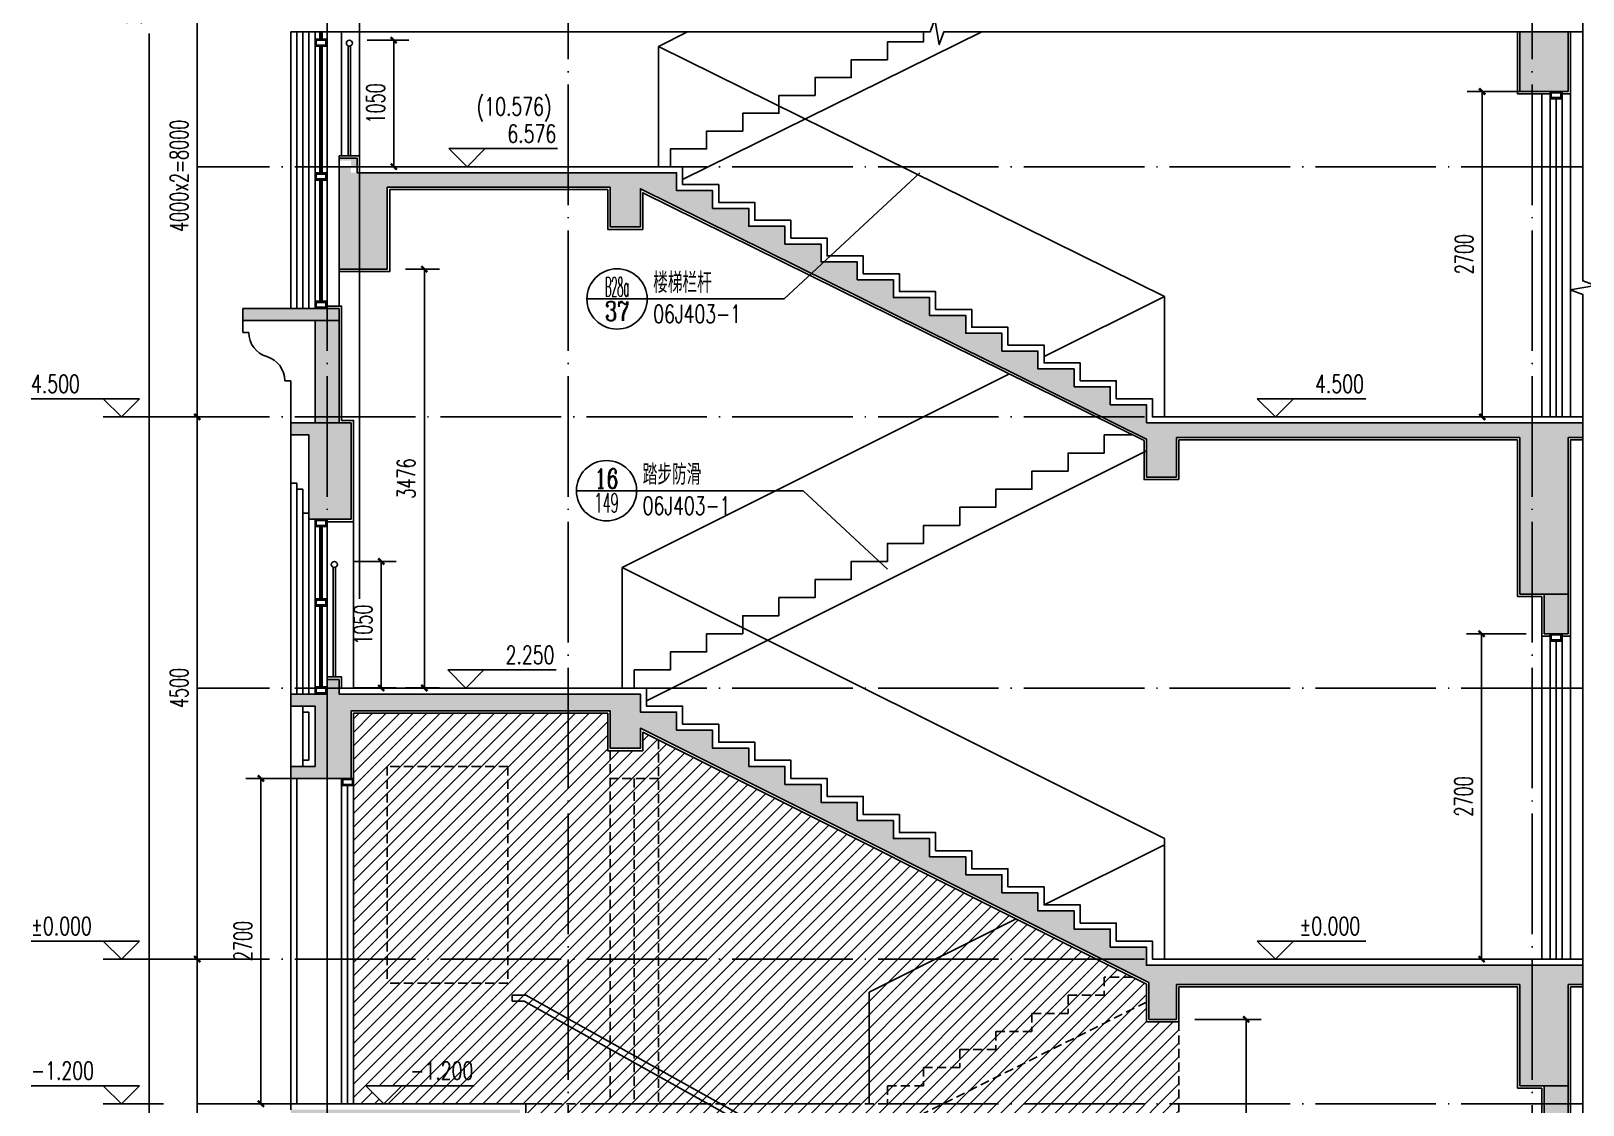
# Model space of a CAD drawing. Extents: x 307762 to 522490, y -326758 to -245675.
# Drawn here: x 441452 to 454331, y -266774 to -257862 of the extents above; entities that cross this region are included whole.
import ezdxf
from ezdxf.enums import TextEntityAlignment as Align

# ---------------------------------------------------------------- set-up
doc = ezdxf.new("R2010")
doc.units = 0
doc.header["$LTSCALE"] = 1000
doc.header["$MEASUREMENT"] = 0
doc.linetypes.add('DOTE', pattern=[2.42, 2, -0.2, 0.02, -0.2])
doc.linetypes.add('HIDDEN', pattern=[0.375, 0.25, -0.125])
doc.layers.get('0').update_dxf_attribs({"linetype": 'CONTINUOUS'})
doc.layers.get('Defpoints').update_dxf_attribs({"color": 6, "linetype": 'CONTINUOUS'})
for name, color, linetype in [('A-墙线', 2, 'CONTINUOUS'), ('A-立面看线', 117, 'CONTINUOUS'), ('DIM_ELEV', 3, 'CONTINUOUS'), ('DIM_IDEN', 3, 'CONTINUOUS'), ('DIM_SYMB', 3, 'CONTINUOUS'), ('DOTE', 1, 'DOTE'), ('PUB_DIM', 3, 'CONTINUOUS'), ('PUB_HATCH', 250, 'CONTINUOUS'), ('PUB_TEXT', 7, 'CONTINUOUS'), ('STAIR', 4, 'CONTINUOUS'), ('WALL', 2, 'CONTINUOUS'), ('WINDOW', 4, 'CONTINUOUS'), ('看线', 87, 'CONTINUOUS'), ('看线1', 7, 'CONTINUOUS'), ('面层', 185, 'CONTINUOUS')]:
    doc.layers.add(name, color=color, linetype=linetype)
doc.styles.add('_TCH_DIM', font='SIMPLEX', dxfattribs={"bigfont": 'GBCBIG'})
doc.styles.add('_TCH_LABEL', font='COMPLEX', dxfattribs={"bigfont": 'GBCBIG'})
doc.styles.add('DIM_FONT', font='SIMPLEX.shx', dxfattribs={"width": 0.65})
doc.dimstyles.new('DIMN50', dxfattribs={"dimscale": 0.5, "dimtxt": 300, "dimasz": 100, "dimexe": 250, "dimexo": 300, "dimgap": 150, "dimtad": 1, "dimdec": 0, "dimzin": 0, "dimdsep": 46, "dimtxsty": 'DIM_FONT', "dimblk": 'ARCHTICK', "dimcen": 0.09, "dimclrt": 7, "dimazin": 2, "dimtfac": 1, "dimtdec": 0, "dimtix": 1, "dimtmove": 2, "dimatfit": 3, "dimfxl": 0, "dimtolj": 1, "dimtzin": 0, "dimarcsym": 0})

# ---------------------------------------------------------------- blocks, each defined once
blk = doc.blocks.new('_ArchTick')
at = {"color": 0, "linetype": 'ByBlock', "const_width": 0.4}
blk.add_lwpolyline([(-0.5, -0.5), (0.5, 0.5)], dxfattribs=at)
blk = doc.blocks.new('*D234')
at = {"layer": 'Defpoints', "color": 0}
for p in [(443987, -262264), (444358, -262264), (443987, -263314)]:
    blk.add_point(p, dxfattribs=at)
at = {"layer": 'PUB_DIM', "color": 0, "lineweight": -2}
for p, q in [((444137, -262264), (444483, -262264)), ((444358, -263314), (444358, -262264)), ((444137, -263314), (444483, -263314))]:
    blk.add_line(p, q, dxfattribs=at)
at = {"layer": 'PUB_DIM', "color": 0, "lineweight": -2, "xscale": 50, "yscale": 50, "zscale": 50}
for p, rotation in [((444358, -262264), 90), ((444358, -263314), 270)]:
    blk.add_blockref('_ArchTick', p, dxfattribs=dict(at, rotation=rotation))
at = {"layer": 'PUB_DIM', "color": 7, "insert": (444208, -262789), "char_height": 150, "attachment_point": 5, "rotation": 90, "style": 'DIM_FONT'}
blk.add_mtext('\\A1;1050', dxfattribs=at)
blk = doc.blocks.new('*D239')
at = {"layer": 'Defpoints', "color": 0}
for p in [(444091, -257938), (444462, -257938), (444091, -258988)]:
    blk.add_point(p, dxfattribs=at)
at = {"layer": 'PUB_DIM', "color": 0, "lineweight": -2}
for p, q in [((444241, -257938), (444587, -257938)), ((444462, -258988), (444462, -257938)), ((444241, -258988), (444587, -258988))]:
    blk.add_line(p, q, dxfattribs=at)
at = {"layer": 'PUB_DIM', "color": 0, "lineweight": -2, "xscale": 50, "yscale": 50, "zscale": 50}
for p, rotation in [((444462, -257938), 90), ((444462, -258988), 270)]:
    blk.add_blockref('_ArchTick', p, dxfattribs=dict(at, rotation=rotation))
at = {"layer": 'PUB_DIM', "color": 7, "insert": (444312, -258463), "char_height": 150, "attachment_point": 5, "rotation": 90, "style": 'DIM_FONT'}
blk.add_mtext('\\A1;1050', dxfattribs=at)
blk = doc.blocks.new('*D473')
at = {"layer": 'Defpoints', "color": 0}
for p in [(444409, -259838), (444716, -259838), (444409, -263314)]:
    blk.add_point(p, dxfattribs=at)
at = {"layer": 'PUB_DIM', "color": 0, "lineweight": -2}
for p, q in [((444559, -259838), (444841, -259838)), ((444716, -263314), (444716, -259838)), ((444559, -263314), (444841, -263314))]:
    blk.add_line(p, q, dxfattribs=at)
at = {"layer": 'PUB_DIM', "color": 0, "lineweight": -2, "xscale": 50, "yscale": 50, "zscale": 50}
for p, rotation in [((444716, -259838), 90), ((444716, -263314), 270)]:
    blk.add_blockref('_ArchTick', p, dxfattribs=dict(at, rotation=rotation))
at = {"layer": 'PUB_DIM', "color": 7, "insert": (444566, -261576), "char_height": 150, "attachment_point": 5, "rotation": 90, "style": 'DIM_FONT'}
blk.add_mtext('\\A1;3476', dxfattribs=at)
blk = doc.blocks.new('*D474')
at = {"layer": 'Defpoints', "color": 0}
for p in [(443360, -264064), (443879, -264064), (443879, -266764)]:
    blk.add_point(p, dxfattribs=at)
at = {"layer": 'PUB_DIM', "color": 0, "lineweight": -2}
for p, q in [((443729, -264064), (443235, -264064)), ((443360, -266764), (443360, -264064)), ((443729, -266764), (443235, -266764))]:
    blk.add_line(p, q, dxfattribs=at)
at = {"layer": 'PUB_DIM', "color": 0, "lineweight": -2, "xscale": 50, "yscale": 50, "zscale": 50}
for p, rotation in [((443360, -264064), 90), ((443360, -266764), 270)]:
    blk.add_blockref('_ArchTick', p, dxfattribs=dict(at, rotation=rotation))
at = {"layer": 'PUB_DIM', "color": 7, "insert": (443210, -265414), "char_height": 150, "attachment_point": 5, "rotation": 90, "style": 'DIM_FONT'}
blk.add_mtext('\\A1;2700', dxfattribs=at)
blk = doc.blocks.new('*D475')
at = {"layer": 'Defpoints', "color": 0}
for p in [(450959, -266064), (451536, -266064), (450959, -269421)]:
    blk.add_point(p, dxfattribs=at)
at = {"layer": 'PUB_DIM', "color": 0, "lineweight": -2}
for p, q in [((451109, -266064), (451661, -266064)), ((451536, -269421), (451536, -266064)), ((451109, -269421), (451661, -269421))]:
    blk.add_line(p, q, dxfattribs=at)
at = {"layer": 'PUB_DIM', "color": 0, "lineweight": -2, "xscale": 50, "yscale": 50, "zscale": 50}
for p, rotation in [((451536, -266064), 90), ((451536, -269421), 270)]:
    blk.add_blockref('_ArchTick', p, dxfattribs=dict(at, rotation=rotation))
at = {"layer": 'PUB_DIM', "color": 7, "insert": (451386, -267743), "char_height": 150, "attachment_point": 5, "rotation": 90, "style": 'DIM_FONT'}
blk.add_mtext('\\A1;3357', dxfattribs=at)
blk = doc.blocks.new('*D478')
at = {"layer": 'Defpoints', "color": 0}
for p in [(453495, -258364), (454014, -258364), (454014, -261064)]:
    blk.add_point(p, dxfattribs=at)
at = {"layer": 'PUB_DIM', "color": 0, "lineweight": -2}
for p, q in [((453864, -258364), (453370, -258364)), ((453495, -261064), (453495, -258364)), ((453864, -261064), (453370, -261064))]:
    blk.add_line(p, q, dxfattribs=at)
at = {"layer": 'PUB_DIM', "color": 0, "lineweight": -2, "xscale": 50, "yscale": 50, "zscale": 50}
for p, rotation in [((453495, -258364), 90), ((453495, -261064), 270)]:
    blk.add_blockref('_ArchTick', p, dxfattribs=dict(at, rotation=rotation))
at = {"layer": 'PUB_DIM', "color": 7, "insert": (453345, -259714), "char_height": 150, "attachment_point": 5, "rotation": 90, "style": 'DIM_FONT'}
blk.add_mtext('\\A1;2700', dxfattribs=at)
blk = doc.blocks.new('*D479')
at = {"layer": 'Defpoints', "color": 0}
for p in [(453490, -262864), (454009, -262864), (454009, -265564)]:
    blk.add_point(p, dxfattribs=at)
at = {"layer": 'PUB_DIM', "color": 0, "lineweight": -2}
for p, q in [((453859, -262864), (453365, -262864)), ((453490, -265564), (453490, -262864)), ((453859, -265564), (453365, -265564))]:
    blk.add_line(p, q, dxfattribs=at)
at = {"layer": 'PUB_DIM', "color": 0, "lineweight": -2, "xscale": 50, "yscale": 50, "zscale": 50}
for p, rotation in [((453490, -262864), 90), ((453490, -265564), 270)]:
    blk.add_blockref('_ArchTick', p, dxfattribs=dict(at, rotation=rotation))
at = {"layer": 'PUB_DIM', "color": 7, "insert": (453340, -264214), "char_height": 150, "attachment_point": 5, "rotation": 90, "style": 'DIM_FONT'}
blk.add_mtext('\\A1;2700', dxfattribs=at)
blk = doc.blocks.new('*D859')
at = {"layer": 'Defpoints', "color": 0}
for p in [(442431, -248564), (443209, -248564), (443209, -270364)]:
    blk.add_point(p, dxfattribs=at)
at = {"layer": 'PUB_DIM', "color": 0, "lineweight": -2}
for p, q in [((443059, -248564), (442306, -248564)), ((442431, -248564), (442431, -257314)), ((442431, -270364), (442431, -257882)), ((443059, -270364), (442306, -270364))]:
    blk.add_line(p, q, dxfattribs=at)
at = {"layer": 'PUB_DIM', "color": 0, "lineweight": -2, "xscale": 50, "yscale": 50, "zscale": 50}
for p, rotation in [((442431, -248564), 90), ((442431, -270364), 270)]:
    blk.add_blockref('_ArchTick', p, dxfattribs=dict(at, rotation=rotation))
at = {"layer": 'PUB_DIM', "color": 7, "insert": (442293, -257598), "char_height": 150, "attachment_point": 5, "rotation": 90, "style": 'DIM_FONT'}
blk.add_mtext('\\A1;21000', dxfattribs=at)
blk = doc.blocks.new('*D860')
at = {"layer": 'Defpoints', "color": 0}
for p in [(442831, -265564), (443209, -265564), (443209, -270364)]:
    blk.add_point(p, dxfattribs=at)
at = {"layer": 'PUB_DIM', "color": 0, "lineweight": -2}
for p, q in [((443059, -265564), (442706, -265564)), ((442831, -270364), (442831, -265564)), ((443059, -270364), (442706, -270364))]:
    blk.add_line(p, q, dxfattribs=at)
at = {"layer": 'PUB_DIM', "color": 0, "lineweight": -2, "xscale": 50, "yscale": 50, "zscale": 50}
for p, rotation in [((442831, -265564), 90), ((442831, -270364), 270)]:
    blk.add_blockref('_ArchTick', p, dxfattribs=dict(at, rotation=rotation))
at = {"layer": 'PUB_DIM', "color": 7, "insert": (442681, -267964), "char_height": 150, "attachment_point": 5, "rotation": 90, "style": 'DIM_FONT'}
blk.add_mtext('\\A1;4800', dxfattribs=at)
blk = doc.blocks.new('*D861')
at = {"layer": 'Defpoints', "color": 0}
for p in [(442831, -261064), (443209, -261064), (443209, -265564)]:
    blk.add_point(p, dxfattribs=at)
at = {"layer": 'PUB_DIM', "color": 0, "lineweight": -2}
for p, q in [((443059, -261064), (442706, -261064)), ((442831, -265564), (442831, -261064)), ((443059, -265564), (442706, -265564))]:
    blk.add_line(p, q, dxfattribs=at)
at = {"layer": 'PUB_DIM', "color": 0, "lineweight": -2, "xscale": 50, "yscale": 50, "zscale": 50}
for p, rotation in [((442831, -261064), 90), ((442831, -265564), 270)]:
    blk.add_blockref('_ArchTick', p, dxfattribs=dict(at, rotation=rotation))
at = {"layer": 'PUB_DIM', "color": 7, "insert": (442681, -263314), "char_height": 150, "attachment_point": 5, "rotation": 90, "style": 'DIM_FONT'}
blk.add_mtext('\\A1;4500', dxfattribs=at)
blk = doc.blocks.new('*D862')
at = {"layer": 'Defpoints', "color": 0}
for p in [(442831, -257064), (443209, -257064), (443209, -261064)]:
    blk.add_point(p, dxfattribs=at)
at = {"layer": 'PUB_DIM', "color": 0, "lineweight": -2}
for p, q in [((443059, -257064), (442706, -257064)), ((442831, -261064), (442831, -257064)), ((443059, -261064), (442706, -261064))]:
    blk.add_line(p, q, dxfattribs=at)
at = {"layer": 'PUB_DIM', "color": 0, "lineweight": -2, "xscale": 50, "yscale": 50, "zscale": 50}
for p, rotation in [((442831, -257064), 90), ((442831, -261064), 270)]:
    blk.add_blockref('_ArchTick', p, dxfattribs=dict(at, rotation=rotation))
at = {"layer": 'PUB_DIM', "color": 7, "insert": (442681, -259064), "char_height": 150, "attachment_point": 5, "rotation": 90, "style": 'DIM_FONT'}
blk.add_mtext('\\A1;4000x2=8000', dxfattribs=at)

msp = doc.modelspace()

# ---------------------------------------------------------------- hatches: boundary and pattern name
at = {"layer": 'PUB_HATCH'}
h = msp.add_hatch(dxfattribs=at)
h.set_pattern_fill('钢筋混凝土', color=256, scale=50, style=0)
h.set_pattern_definition([(45, (443058.7, -271368.93), (-88.38835, 88.38835), []), (50, (443058.7, -271368.93), (358.63, -31.376), [37.5, -412.5]), (355, (443058.7, -271368.93), (-69.3757, 376.096), [30, -330]), (100.4514, (443088.58, -271371.54), (289.2547, 344.72), [31.87, -350.571]), (46.1842, (443058.7, -271268.93), (533.6205, -82.7595), [56.25, -618.75]), (96.6356, (443103.16, -271275.8), (467.331, 487.059), [47.805, -525.856]), (351.1842, (443058.7, -271268.9), (467.331, 487.059), [45, -495]), (21, (443108.7, -271293.93), (298.4535, -201.3094), [37.5, -412.5]), (326, (443108.7, -271293.93), (121.6577, 362.575), [30, -330]), (71.4514, (443133.57, -271310.7), (420.1113, 161.2652), [31.87, -350.571]), (37.5, (443058.7, -271368.93), (6.0799, 166.4469), [0, -326, 0, -335, 0, -331.25]), (7.5, (443058.7, -271368.93), (131.5348, 197.2059), [0, -191, 0, -318.5, 0, -126.25]), (327.5, (442947.2, -271368.93), (266.9112, -11.27744), [0, -125, 0, -390, 0, -517.5]), (317.5, (442897.2, -271368.93), (291.593, 50.0525), [0, -162.5, 0, -259, 0, -367.5])])
h.paths.add_polyline_path([(444009.1, -263314.2), (443908.7, -263314.2), (443908.7, -263364.2), (444009.1, -263364.2)])
h.paths.add_polyline_path([(444009.1, -263242.2), (443908.7, -263242.2), (443908.7, -263314.2), (444009.1, -263314.2)])
h.paths.add_polyline_path([(444158.7, -258918.2), (444008.7, -258918.2), (444008.7, -258988.2), (444158.7, -258988.2)])
h.paths.add_polyline_path([(444008.7, -260164.2), (443208.7, -260164.2), (443208.7, -260264.2), (444008.7, -260264.2)])
h.paths.add_polyline_path([(454208.7, -248734.2), (454331.3, -248734.2), (454331.3, -248614.2), (443458.7, -248614.2), (443458.7, -248734.2), (443608.7, -248734.2), (443608.7, -249264.2), (443458.7, -249264.2), (443458.7, -249364.2), (444008.7, -249364.2), (444008.7, -248734.2), (453808.7, -248734.2), (453808.7, -249864.2), (454208.7, -249864.2)])
h.paths.add_polyline_path([(444008.7, -253064.2), (443608.7, -253064.2), (443608.7, -253464.2), (443058.7, -253464.2), (443058.7, -253564.2), (443608.7, -253564.2), (443608.7, -253814.2), (443508.7, -253814.2), (443508.7, -253914.2), (444008.7, -253914.2)])
h.paths.add_polyline_path([(444008.7, -252164.2), (443758.7, -252164.2), (443758.7, -252264.2), (444008.7, -252264.2)])
h.paths.add_polyline_path([(446508.7, -255171.4), (450708.7, -257246.2), (450708.7, -257564.2), (450958.7, -257564.2), (450958.7, -257234.2), (453808.7, -257234.2), (453808.7, -257749.9), (454208.7, -257749.9), (454208.7, -257234.2), (454331.3, -257234.2), (454331.3, -257114.2), (450708.7, -257114.2), (450708.7, -256964.2), (450408.7, -256964.2), (450408.7, -256814.2), (450108.7, -256814.2), (450108.7, -256666.2), (449808.7, -256666.2), (449808.7, -256518.2), (449508.7, -256518.2), (449508.7, -256370.2), (449208.7, -256370.2), (449208.7, -256222.2), (448908.7, -256222.2), (448908.7, -256074.2), (448608.7, -256074.2), (448608.7, -255926.2), (448308.7, -255926.2), (448308.7, -255778.2), (448008.7, -255778.2), (448008.7, -255630.2), (447708.7, -255630.2), (447708.7, -255482.2), (447408.7, -255482.2), (447408.7, -255334.2), (447108.7, -255334.2), (447108.7, -255186.2), (446808.7, -255186.2), (446808.7, -255038.2), (444158.7, -255038.2), (444158.7, -254916.2), (444008.7, -254916.2), (444008.7, -255488.2), (444258.7, -255488.2), (444258.7, -255158.2), (446258.7, -255158.2), (446258.7, -255488.2), (446508.7, -255488.2)])
h.paths.add_polyline_path([(454331.3, -253114.2), (450858.7, -253114.2), (450858.7, -253014.2), (450708.7, -253014.2), (450708.7, -253564.2), (450958.7, -253564.2), (450958.7, -253234.2), (453808.7, -253234.2), (453808.7, -254364.2), (454208.7, -254364.2), (454208.7, -253234.2), (454331.3, -253234.2)])
h.paths.add_polyline_path([(454208.7, -257869.9), (453808.7, -257869.9), (453808.7, -258364.2), (454208.7, -258364.2)])
h.paths.add_polyline_path([(450958.7, -261234.2), (453808.7, -261234.2), (453808.7, -262534.2), (454208.7, -262534.2), (454208.7, -261234.2), (454331.3, -261234.2), (454331.3, -261114.2), (450708.7, -261114.2), (450708.7, -260964.2), (450408.7, -260964.2), (450408.7, -260814.2), (450108.7, -260814.2), (450108.7, -260666.2), (449808.7, -260666.2), (449808.7, -260518.2), (449508.7, -260518.2), (449508.7, -260370.2), (449208.7, -260370.2), (449208.7, -260222.2), (448908.7, -260222.2), (448908.7, -260074.2), (448608.7, -260074.2), (448608.7, -259926.2), (448308.7, -259926.2), (448308.7, -259778.2), (448008.7, -259778.2), (448008.7, -259630.2), (447708.7, -259630.2), (447708.7, -259482.2), (447408.7, -259482.2), (447408.7, -259334.2), (447108.7, -259334.2), (447108.7, -259186.2), (446808.7, -259186.2), (446808.7, -259038.2), (444108.7, -259038.2), (444108.7, -258938.2), (444008.7, -258938.2), (444008.7, -259838.2), (444408.7, -259838.2), (444408.7, -259158.2), (446258.7, -259158.2), (446258.7, -259488.2), (446508.7, -259488.2), (446508.7, -259171.4), (450708.7, -261248), (450708.7, -261564.2), (450958.7, -261564.2)])
h.paths.add_polyline_path([(444108.7, -261114.2), (443608.7, -261114.2), (443608.7, -261214.2), (443758.7, -261214.2), (443758.7, -261914.2), (444108.7, -261914.2)])
h.paths.add_polyline_path([(446508.7, -263364.2), (444108.7, -263364.2), (443608.7, -263364.2), (443608.7, -263464.2), (443808.7, -263464.2), (443808.7, -263964.2), (443608.7, -263964.2), (443608.7, -264064.2), (444108.7, -264064.2), (444108.7, -263504.2), (446258.7, -263504.2), (446258.7, -263814.2), (446508.7, -263814.2), (446508.7, -263648.3), (450728.7, -265758.3), (450728.7, -266064.2), (450958.7, -266064.2), (450958.7, -265774.2), (453808.7, -265774.2), (453808.7, -266614.2), (454208.7, -266614.2), (454208.7, -265774.2), (454331.3, -265774.2), (454331.3, -265614.2), (450708.7, -265614.2), (450708.7, -265464.2), (450408.7, -265464.2), (450408.7, -265314.2), (450108.7, -265314.2), (450108.7, -265164.2), (449808.7, -265164.2), (449808.7, -265014.2), (449508.7, -265014.2), (449508.7, -264864.2), (449208.7, -264864.2), (449208.7, -264714.2), (448908.7, -264714.2), (448908.7, -264564.2), (448608.7, -264564.2), (448608.7, -264414.2), (448308.7, -264414.2), (448308.7, -264264.2), (448008.7, -264264.2), (448008.7, -264114.2), (447708.7, -264114.2), (447708.7, -263964.2), (447408.7, -263964.2), (447408.7, -263814.2), (447108.7, -263814.2), (447108.7, -263664.2), (446808.7, -263664.2), (446808.7, -263514.2), (446508.7, -263514.2)])
h.paths.add_polyline_path([(449968.7, -268843.2), (449688.7, -268843.2), (449688.7, -268686.2), (448588.7, -268686.2), (448588.7, -268530.2), (448308.7, -268530.2), (448308.7, -268374.2), (448028.7, -268374.2), (448028.7, -268218.2), (447748.7, -268218.2), (447748.7, -268062.2), (447468.7, -268062.2), (447468.7, -267906.2), (447188.7, -267906.2), (447188.7, -267750.2), (446908.7, -267750.2), (446908.7, -267594.2), (446628.7, -267594.2), (446628.7, -267438.2), (446348.7, -267438.2), (446348.7, -267282.2), (446068.7, -267282.2), (446068.7, -267126.2), (445788.7, -267126.2), (445788.7, -266970.2), (445508.7, -266970.2), (445508.7, -266814.2), (443608.7, -266814.2), (443608.7, -270414.2), (443108.7, -270414.2), (443108.7, -271368.9), (454331.3, -271368.9), (454331.3, -270414.2), (452488.7, -270414.2), (452488.7, -270256.2), (452208.7, -270256.2), (452208.7, -270099.2), (451928.7, -270099.2), (451928.7, -269942.2), (451648.7, -269942.2), (451648.7, -269785.2), (451368.7, -269785.2), (451368.7, -269628.2), (451088.7, -269628.2), (451088.7, -269471.2), (450808.7, -269471.2), (450808.7, -269314.2), (450528.7, -269314.2), (450528.7, -269157.2), (450248.7, -269157.2), (450248.7, -269000.2), (449968.7, -269000.2)])
h.paths.add_polyline_path([(449688.7, -268980.7), (451928.7, -270236.7), (451928.7, -270414.2), (444008.7, -270414.2), (444008.7, -266934.2), (445258.7, -266934.2), (445258.7, -267264.2), (445508.7, -267264.2), (445508.7, -267107.5), (448588.7, -268823.5), (448588.7, -269136.2), (448838.7, -269136.2), (448838.7, -268806.2), (449438.7, -268806.2), (449438.7, -269136.2), (449688.7, -269136.2)], flags=16)
h = msp.add_hatch(dxfattribs=at)
h.set_pattern_fill('钢筋混凝土', color=256, scale=50, style=0)
h.set_pattern_definition([(45, (443608.7, -267664.16), (-88.38835, 88.38835), []), (50, (443608.7, -267664.16), (358.63, -31.376), [37.5, -412.5]), (355, (443608.7, -267664.16), (-69.3757, 376.096), [30, -330]), (100.4514, (443638.58, -267666.78), (289.2547, 344.72), [31.87, -350.571]), (46.1842, (443608.7, -267564.16), (533.6205, -82.7595), [56.25, -618.75]), (96.6356, (443653.16, -267571.06), (467.331, 487.059), [47.805, -525.856]), (351.1842, (443608.7, -267564.16), (467.331, 487.06), [45, -495]), (21, (443658.7, -267589.16), (298.4535, -201.3094), [37.5, -412.5]), (326, (443658.7, -267589.16), (121.6577, 362.575), [30, -330]), (71.4514, (443683.57, -267605.94), (420.1113, 161.265), [31.87, -350.571]), (37.5, (443608.7, -267664.16), (6.0799, 166.4469), [0, -326, 0, -335, 0, -331.25]), (7.5, (443608.7, -267664.16), (131.5348, 197.2059), [0, -191, 0, -318.5, 0, -126.25]), (327.5, (443497.2, -267664.16), (266.9112, -11.2774), [0, -125, 0, -390, 0, -517.5]), (317.5, (443447.2, -267664.16), (291.593, 50.0525), [0, -162.5, 0, -259, 0, -367.5])])
h.paths.add_polyline_path([(444008.7, -249364.2), (443608.7, -249364.2), (443608.7, -249414.2), (443658.7, -249414.2), (443658.7, -249464.2), (443708.7, -249464.2), (443708.7, -249664.2), (443758.7, -249664.2), (443758.7, -249714.2), (444008.7, -249714.2)])
h.paths.add_polyline_path([(454208.7, -249864.2), (454008.7, -249864.2), (454008.7, -250364.2), (454208.7, -250364.2)])
h.paths.add_polyline_path([(444008.7, -252264.2), (443808.7, -252264.2), (443808.7, -253064.2), (444008.7, -253064.2)])
h.paths.add_polyline_path([(444008.7, -260264.2), (443808.7, -260264.2), (443808.7, -261114.2), (444008.7, -261114.2)])
h.paths.add_polyline_path([(454208.7, -262534.2), (454008.7, -262534.2), (454008.7, -262864.2), (454208.7, -262864.2)])
h.paths.add_polyline_path([(454208.7, -266614.2), (454008.7, -266614.2), (454008.7, -267664.2), (454208.7, -267664.2)])
h = msp.add_hatch(dxfattribs=at)
h.set_pattern_fill('ANSI31', color=256, scale=50, style=0)
h.set_pattern_definition([(45, (1103.075, 5875.24), (-56.126601, 56.126601), [])])
h.paths.add_polyline_path([(446528.7, -263680.7), (446528.7, -263834.2), (446238.7, -263834.2), (446238.7, -263524.2), (444128.7, -263524.2), (444128.7, -264064.2), (444128.7, -264124.2), (444128.7, -266764.2), (444380, -266764.2), (444230, -266614.2), (444530, -266614.2), (444380, -266764.2), (445558.7, -266764.2), (445558.7, -266920.2), (445838.7, -266920.2), (445838.7, -267076.2), (446118.7, -267076.2), (446118.7, -267232.2), (446398.7, -267232.2), (446398.7, -267388.2), (446678.7, -267388.2), (446678.7, -267544.2), (446958.7, -267544.2), (446958.7, -267700.2), (447238.7, -267700.2), (447238.7, -267856.2), (447518.7, -267856.2), (447518.7, -268012.2), (447798.7, -268012.2), (447798.7, -268168.2), (448078.7, -268168.2), (448078.7, -268324.2), (448358.7, -268324.2), (448358.7, -268480.2), (448638.7, -268480.2), (448638.7, -268636.2), (449688.7, -268636.2), (449538.7, -268486.2), (449838.7, -268486.2), (449688.7, -268636.2), (449738.7, -268636.2), (449738.7, -268793.2), (450018.7, -268793.2), (450018.7, -268950.2), (450298.7, -268950.2), (450298.7, -269107.2), (450578.7, -269107.2), (450578.7, -269264.2), (450858.7, -269264.2), (450858.7, -269421.2), (450978.7, -269421.2), (450978.7, -266084.2), (450708.7, -266084.2), (450708.7, -265770.7)])
h.paths.add_polyline_path([(444562.8, -266601.3), (445167.2, -266601.3), (445167.2, -266378.2), (444562.8, -266378.2)], flags=24)
h.paths.add_polyline_path([(449851.5, -268473.3), (450475.9, -268473.3), (450475.9, -268250.2), (449851.5, -268250.2)], flags=24)

# ---------------------------------------------------------------- linework, layer by layer
at = {"color": 3, "linetype": 'HIDDEN', "ltscale": 0.3}
msp.add_line((450978.7, -266084.2), (450978.7, -269421.2), dxfattribs=at)
at = {"layer": 'A-墙线'}
for p, q in [((453808.7, -257869.9), (453808.7, -258364.2)), ((454208.7, -257869.9), (454208.7, -258364.2)), ((453808.7, -261234.2), (453808.7, -262534.2)), ((454208.7, -261234.2), (454208.7, -262864.2)), ((454008.7, -262534.2), (454008.7, -262864.2)), ((454208.7, -265774.2), (454208.7, -266614.2)), ((454008.7, -266614.2), (454008.7, -267664.2))]:
    msp.add_line(p, q, dxfattribs=at)
for points in [[(454008.7, -262864.2), (454208.7, -262864.2)], [(453808.7, -265774.2), (453808.7, -266614.2), (454208.7, -266614.2), (454208.7, -265774.2)]]:
    msp.add_lwpolyline(points, dxfattribs=at)
at = {"layer": 'A-立面看线'}
for p, q in [((443608.7, -257869.9), (443608.7, -260164.2)), ((443658.7, -257869.9), (443658.7, -260164.2)), ((443708.7, -257869.9), (443708.7, -260164.2)), ((443758.7, -257869.9), (443758.7, -260164.2)), ((444028.7, -257869.9), (444028.7, -258898.2)), ((453988.7, -258384.2), (453988.7, -261064.2)), ((454228.7, -258384.2), (454228.7, -261064.2)), ((444008.7, -259838.2), (444008.7, -260144.2)), ((443208.7, -260164.2), (443758.7, -260164.2)), ((443608.7, -261614.2), (443608.7, -263364.2)), ((443658.7, -261664.2), (443658.7, -263364.2)), ((443708.7, -261864.2), (443708.7, -263364.2)), ((443758.7, -261914.2), (443758.7, -263364.2)), ((444128.7, -261914.2), (444128.7, -263314.2)), ((453988.7, -262884.2), (453988.7, -265564.2)), ((454228.7, -262884.2), (454228.7, -265564.2)), ((443608.7, -263464.2), (443608.7, -263964.2)), ((443708.7, -263514.2), (443708.7, -263914.2)), ((443608.7, -264064.2), (443608.7, -266764.2)), ((443658.7, -264064.2), (443658.7, -266764.2))]:
    msp.add_line(p, q, dxfattribs=at)
at = {"layer": 'DIM_ELEV'}
for p, q in [((445070.5, -258988.2), (444920.5, -258838.2)), ((444920.5, -258838.2), (445820.5, -258838.2)), ((445070.5, -258988.2), (445220.5, -258838.2)), ((442352, -260914.2), (441452, -260914.2)), ((442202, -261064.2), (442052, -260914.2)), ((442202, -261064.2), (442352, -260914.2)), ((451778.4, -261064.2), (451628.4, -260914.2)), ((451628.4, -260914.2), (452528.4, -260914.2)), ((451778.4, -261064.2), (451928.4, -260914.2)), ((443063.1, -261064.2), (442052, -261064.2)), ((445060.7, -263314.2), (444910.7, -263164.2)), ((444910.7, -263164.2), (445810.7, -263164.2)), ((445060.7, -263314.2), (445210.7, -263164.2)), ((442352, -265414.2), (441452, -265414.2)), ((442202, -265564.2), (442052, -265414.2)), ((442202, -265564.2), (442352, -265414.2)), ((451778.4, -265564.2), (451628.4, -265414.2)), ((451628.4, -265414.2), (452528.4, -265414.2)), ((451778.4, -265564.2), (451928.4, -265414.2)), ((443063.1, -265564.2), (442052, -265564.2)), ((442352, -266614.2), (441452, -266614.2)), ((442202, -266764.2), (442052, -266614.2)), ((442202, -266764.2), (442352, -266614.2)), ((444380, -266764.2), (444230, -266614.2)), ((444230, -266614.2), (445130, -266614.2)), ((444380, -266764.2), (444530, -266614.2)), ((442552, -266764.2), (442052, -266764.2))]:
    msp.add_line(p, q, dxfattribs=at)
at = {"layer": 'DIM_IDEN'}
for p, q in [((448828, -259038.8), (447703.4, -260085.7)), ((446565.4, -260085.7), (446065.4, -260085.7)), ((447703.4, -260085.7), (446565.4, -260085.7)), ((446478, -261676.9), (445978, -261676.9)), ((447859.8, -261676.9), (446478, -261676.9)), ((448558.7, -262327.1), (447859.8, -261676.9))]:
    msp.add_line(p, q, dxfattribs=at)
for centre, radius in [((448828, -259038.8), 0), ((446315.4, -260085.7), 250), ((446228, -261676.9), 250), ((448558.7, -262327.1), 0)]:
    msp.add_circle(centre, radius, dxfattribs=at)
at = {"layer": 'DIM_SYMB'}
for points in [[(454331.3, -248614.2), (454331.3, -259935.3), (454436.3, -259973.5), (454226.3, -260010.5), (454331.3, -260047.8), (454331.3, -271368.9)], [(443608.7, -257869.9), (448913.8, -257869.9), (448952, -257764.9), (448989, -257974.9), (449026.3, -257869.9), (454331.3, -257869.9)]]:
    msp.add_lwpolyline(points, dxfattribs=at)
at = {"layer": 'DOTE', "ltscale": 0.5}
for p, q in [((443908.7, -247416.4), (443908.7, -268449.4)), ((445908.7, -247416.4), (445908.7, -272168.9)), ((453908.7, -247416.4), (453908.7, -272168.9)), ((455531.3, -258988.2), (442830.7, -258988.2)), ((455531.3, -261064.2), (442830.7, -261064.2)), ((443908.7, -262634.2), (443908.7, -272168.9)), ((455531.3, -263314.2), (442830.7, -263314.2)), ((455531.3, -265564.2), (442830.7, -265564.2)), ((455531.3, -266764.2), (442830.7, -266764.2))]:
    msp.add_line(p, q, dxfattribs=at)
at = {"layer": 'PUB_HATCH'}
msp.add_line((444178.7, -254898.2), (444178.7, -262574.8), dxfattribs=at)
at = {"layer": 'STAIR'}
for p, q in [((444083.7, -257986), (444083.7, -258898.2)), ((444103.7, -257986), (444103.7, -258898.2)), ((446658.7, -258988.2), (446658.7, -257989.5)), ((450859.3, -260063.9), (450859.3, -261064.2)), ((443959.1, -262312), (443959.1, -263222.2)), ((443979.1, -262312), (443979.1, -263222.2)), ((446358.7, -262314.2), (446358.7, -263314.2)), ((450858.7, -265564.2), (450858.7, -264564.2)), ((445558.7, -265864.2), (445445.7, -265864.2)), ((445445.7, -265864.2), (445445.7, -265914.2)), ((445545.7, -265914.2), (445445.7, -265914.2)), ((445545.7, -265914.2), (448905.7, -267786.2)), ((448918.7, -267736.2), (445558.7, -265864.2))]:
    msp.add_line(p, q, dxfattribs=at)
for points in [[(450859.3, -260063.9), (446658.7, -257989.4)], [(450858.7, -264564.2), (446358.7, -262314.2)]]:
    msp.add_lwpolyline(points, dxfattribs=at)
at = {"layer": 'WALL'}
for p, q in [((454208.7, -258364.2), (453808.7, -258364.2)), ((443208.7, -260164.2), (444008.7, -260164.2)), ((443208.7, -260164.2), (443208.7, -260264.2)), ((443208.7, -260264.2), (444008.7, -260264.2)), ((443808.7, -260264.2), (443808.7, -261114.2)), ((444008.7, -260164.2), (444008.7, -261114.2)), ((454331.3, -261114.2), (450708.7, -261114.2)), ((453808.7, -261234.2), (450958.7, -261234.2)), ((450958.7, -261234.2), (450958.7, -261564.2)), ((454331.3, -261234.2), (454208.7, -261234.2)), ((454208.7, -262534.2), (453808.7, -262534.2)), ((444009.1, -263242.2), (443908.7, -263242.2)), ((443908.7, -263242.2), (443908.7, -263364.2)), ((444009.1, -263364.2), (444009.1, -263242.2)), ((443608.7, -263364.2), (443608.7, -263464.2)), ((443908.7, -263364.2), (443608.7, -263364.2)), ((444108.7, -263364.2), (444009.1, -263364.2)), ((443808.7, -263964.2), (443608.7, -263964.2)), ((453808.7, -265774.2), (450958.7, -265774.2)), ((450958.7, -265774.2), (450958.7, -266064.2)), ((454331.3, -265774.2), (454208.7, -265774.2)), ((450958.7, -266064.2), (450728.7, -266064.2)), ((454208.7, -266614.2), (454208.7, -267664.2))]:
    msp.add_line(p, q, dxfattribs=at)
for points in [[(450958.7, -261564.2), (450708.7, -261564.2), (450708.7, -261248), (446508.7, -259171.4), (446508.7, -259488.2), (446258.7, -259488.2), (446258.7, -259158.2), (444408.7, -259158.2), (444408.7, -259838.2), (444008.7, -259838.2), (444008.7, -258918.2), (444158.7, -258918.2)], [(450708.7, -261114.2), (450708.7, -260964.2), (450408.7, -260964.2), (450408.7, -260814.2), (450408.7, -260814.2), (450108.7, -260814.2), (450108.7, -260666.2), (449808.7, -260666.2), (449808.7, -260518.2), (449508.7, -260518.2), (449508.7, -260370.2), (449208.7, -260370.2), (449208.7, -260222.2), (448908.7, -260222.2), (448908.7, -260074.2), (448608.7, -260074.2), (448608.7, -259926.2), (448308.7, -259926.2), (448308.7, -259778.2), (448008.7, -259778.2), (448008.7, -259630.2), (447708.7, -259630.2), (447708.7, -259482.2), (447408.7, -259482.2), (447408.7, -259334.2), (447108.7, -259334.2), (447108.7, -259186.2), (446808.7, -259186.2), (446808.7, -259038.2), (444158.7, -259038.2), (444158.7, -258918.2)], [(443608.7, -261214.2), (443608.7, -261114.2), (444108.7, -261114.2), (444108.7, -261914.2), (443758.7, -261914.2), (443758.7, -261214.2), (443608.7, -261214.2)], [(444108.7, -263364.2), (446508.7, -263364.2), (446508.7, -263514.2), (446808.7, -263514.2), (446808.7, -263664.2), (447108.7, -263664.2), (447108.7, -263814.2), (447408.7, -263814.2), (447408.7, -263964.2), (447708.7, -263964.2), (447708.7, -264114.2), (448008.7, -264114.2), (448008.7, -264264.2), (448308.7, -264264.2), (448308.7, -264414.2), (448608.7, -264414.2), (448608.7, -264564.2), (448908.7, -264564.2), (448908.7, -264714.2), (449208.7, -264714.2), (449208.7, -264864.2), (449508.7, -264864.2), (449508.7, -265014.2), (449808.7, -265014.2), (449808.7, -265164.2), (450108.7, -265164.2), (450108.7, -265314.2), (450408.7, -265314.2), (450408.7, -265464.2), (450708.7, -265464.2), (450708.7, -265614.2), (454331.3, -265614.2)], [(443808.7, -263964.2), (443808.7, -263464.2), (443608.7, -263464.2)], [(450728.7, -266064.2), (450728.7, -265758.3), (446508.7, -263648.3), (446508.7, -263814.2), (446258.7, -263814.2), (446258.7, -263504.2), (444108.7, -263504.2), (444108.7, -264064.2), (443608.7, -264064.2), (443608.7, -263964.2)]]:
    msp.add_lwpolyline(points, dxfattribs=at)
at = {"layer": 'WINDOW', "linetype": 'Continuous'}
for p, q in [((443808.7, -257869.9), (443808.7, -257929.2)), ((443848.7, -257869.9), (443848.7, -257929.2)), ((443858.7, -257869.9), (443858.7, -257929.2)), ((443868.7, -257869.9), (443868.7, -257929.2)), ((443908.7, -257869.9), (443908.7, -257929.2)), ((443808.7, -257989.2), (443808.7, -259039.2)), ((443848.7, -257989.2), (443848.7, -259039.2)), ((443858.7, -257989.2), (443858.7, -259039.2)), ((443868.7, -257989.2), (443868.7, -259039.2)), ((443908.7, -257989.2), (443908.7, -259039.2)), ((454058.7, -258424.2), (454058.7, -261064.2)), ((454108.7, -258424.2), (454108.7, -261064.2)), ((454158.7, -258424.2), (454158.7, -261064.2)), ((443808.7, -259099.2), (443808.7, -260104.2)), ((443848.7, -259099.2), (443848.7, -260104.2)), ((443858.7, -259099.2), (443858.7, -260104.2)), ((443868.7, -259099.2), (443868.7, -260104.2)), ((443908.7, -259099.2), (443908.7, -260104.2)), ((443808.7, -261974.2), (443808.7, -262574.2)), ((443848.7, -261974.2), (443848.7, -262574.2)), ((443858.7, -261974.2), (443858.7, -262574.2)), ((443868.7, -261974.2), (443868.7, -262574.2)), ((443908.7, -261974.2), (443908.7, -262574.2)), ((443808.7, -262634.2), (443808.7, -263304.2)), ((443848.7, -262634.2), (443848.7, -263304.2)), ((443858.7, -262634.2), (443858.7, -263304.2)), ((443868.7, -262634.2), (443868.7, -263304.2)), ((443908.7, -262634.2), (443908.7, -263304.2)), ((454058.7, -262924.2), (454058.7, -265564.2)), ((454108.7, -262924.2), (454108.7, -265564.2)), ((454158.7, -262924.2), (454158.7, -265564.2)), ((444028.7, -264124.2), (444028.7, -266764.2)), ((444078.7, -264124.2), (444078.7, -266764.2)), ((444128.7, -264124.2), (444128.7, -266764.2))]:
    msp.add_line(p, q, dxfattribs=at)
at = {"layer": '看线', "color": 251}
for p, q in [((446901.2, -257869.9), (446658.7, -257989.5)), ((449342, -257869.9), (446858.7, -259094.9)), ((446558.7, -263420.7), (450708.7, -261345.7))]:
    msp.add_line(p, q, dxfattribs=at)
at = {"layer": '看线', "color": 251, "linetype": 'HIDDEN', "ltscale": 0.3}
for p, q in [((446658.7, -263745.7), (446658.7, -266764.2)), ((446258.7, -263834.2), (446258.7, -266764.2)), ((444408.7, -263964.2), (444408.7, -265764.2)), ((445408.7, -263964.2), (444408.7, -263964.2)), ((445408.7, -263964.2), (445408.7, -265764.2)), ((446458.7, -264064.2), (446458.7, -266764.2)), ((445408.7, -265764.2), (444408.7, -265764.2))]:
    msp.add_line(p, q, dxfattribs=at)
at = {"layer": '看线', "color": 251}
for points in [[(446758.7, -258988.2), (446758.7, -258840.2), (447058.7, -258840.2), (447058.7, -258692.2), (447358.7, -258692.2), (447358.7, -258544.2), (447658.7, -258544.2), (447658.7, -258396.2), (447958.7, -258396.2), (447958.7, -258248.2), (448258.7, -258248.2), (448258.7, -258100.2), (448558.7, -258100.2), (448558.7, -257952.2), (448858.7, -257952.2), (448858.7, -257869.9)], [(449858.7, -260564.2), (450859.3, -260063.9)], [(446358.7, -262314.2), (449571.2, -260707.9)], [(450595.1, -261214.2), (450358.7, -261214.2), (450358.7, -261364.2), (450058.7, -261364.2), (450058.7, -261514.2), (449758.7, -261514.2), (449758.7, -261664.2), (449458.7, -261664.2), (449458.7, -261814.2), (449158.7, -261814.2), (449158.7, -261964.2), (448858.7, -261964.2), (448858.7, -262114.2), (448558.7, -262114.2), (448558.7, -262264.2), (448258.7, -262264.2), (448258.7, -262414.2), (447958.7, -262414.2), (447958.7, -262564.2), (447658.7, -262564.2), (447658.7, -262714.2), (447358.7, -262714.2), (447358.7, -262864.2), (447058.7, -262864.2), (447058.7, -263014.2), (446758.7, -263014.2), (446758.7, -263164.2), (446458.7, -263164.2), (446458.7, -263314.2)], [(449858.7, -265114.2), (450858.7, -264614.2)], [(448408.7, -266764.2), (448408.7, -265839.2), (449627.2, -265229.9)]]:
    msp.add_lwpolyline(points, dxfattribs=at)
at = {"layer": '看线', "color": 251, "linetype": 'HIDDEN', "ltscale": 0.3}
for points in [[(446658.7, -264064.2), (446258.7, -264064.2)], [(450595.6, -265714.2), (450358.7, -265714.2), (450358.7, -265864.2), (450058.7, -265864.2), (450058.7, -266014.2), (449758.7, -266014.2), (449758.7, -266164.2), (449458.7, -266164.2), (449458.7, -266314.2), (449158.7, -266314.2), (449158.7, -266464.2), (448858.7, -266464.2), (448858.7, -266614.2), (448558.7, -266614.2), (448558.7, -266764.2), (445558.7, -266764.2)], [(450708.7, -265920.7), (448652.3, -266948.9), (448608.7, -266948.9), (448608.7, -267264.2)]]:
    msp.add_lwpolyline(points, dxfattribs=at)
at = {"layer": '看线1'}
for p, q in [((443208.7, -260264.2), (443208.7, -260364.2)), ((443208.7, -260364.2), (443258.7, -260364.2)), ((443558.7, -260764.2), (443608.7, -260764.2)), ((443608.7, -260764.2), (443608.7, -261614.2)), ((443608.7, -261614.2), (443658.7, -261614.2)), ((443658.7, -261614.2), (443658.7, -261664.2)), ((443708.7, -261664.2), (443658.7, -261664.2)), ((443708.7, -261664.2), (443708.7, -261864.2)), ((443758.7, -261864.2), (443708.7, -261864.2)), ((443758.7, -261864.2), (443758.7, -261914.2)), ((443708.7, -263464.2), (443708.7, -263514.2)), ((443758.7, -263514.2), (443708.7, -263514.2)), ((443758.7, -263514.2), (443758.7, -263914.2)), ((443758.7, -263914.2), (443708.7, -263914.2)), ((443708.7, -263914.2), (443708.7, -263964.2))]:
    msp.add_line(p, q, dxfattribs=at)
for points in [[(443808.7, -257929.2), (443908.7, -257929.2), (443908.7, -257989.2), (443808.7, -257989.2)], [(443818.7, -257939.2), (443898.7, -257939.2), (443898.7, -257979.2), (443818.7, -257979.2)], [(454058.7, -258364.2), (454158.7, -258364.2), (454158.7, -258424.2), (454058.7, -258424.2)], [(454068.7, -258374.2), (454148.7, -258374.2), (454148.7, -258414.2), (454068.7, -258414.2)], [(443808.7, -259039.2), (443908.7, -259039.2), (443908.7, -259099.2), (443808.7, -259099.2)], [(443818.7, -259049.2), (443898.7, -259049.2), (443898.7, -259089.2), (443818.7, -259089.2)], [(443808.7, -260104.2), (443908.7, -260104.2), (443908.7, -260164.2), (443808.7, -260164.2)], [(443818.7, -260114.2), (443898.7, -260114.2), (443898.7, -260154.2), (443818.7, -260154.2)], [(443808.7, -261914.2), (443908.7, -261914.2), (443908.7, -261974.2), (443808.7, -261974.2)], [(443818.7, -261924.2), (443898.7, -261924.2), (443898.7, -261964.2), (443818.7, -261964.2)], [(443808.7, -262574.2), (443908.7, -262574.2), (443908.7, -262634.2), (443808.7, -262634.2)], [(443818.7, -262584.2), (443898.7, -262584.2), (443898.7, -262624.2), (443818.7, -262624.2)], [(454058.7, -262864.2), (454158.7, -262864.2), (454158.7, -262924.2), (454058.7, -262924.2)], [(454068.7, -262874.2), (454148.7, -262874.2), (454148.7, -262914.2), (454068.7, -262914.2)], [(443808.7, -263304.2), (443908.7, -263304.2), (443908.7, -263364.2), (443808.7, -263364.2)], [(443818.7, -263314.2), (443898.7, -263314.2), (443898.7, -263354.2), (443818.7, -263354.2)], [(444028.7, -264064.2), (444128.7, -264064.2), (444128.7, -264124.2), (444028.7, -264124.2)], [(444038.7, -264074.2), (444118.7, -264074.2), (444118.7, -264114.2), (444038.7, -264114.2)]]:
    msp.add_lwpolyline(points, close=True, dxfattribs=at)
for centre in [(444093.7, -257963.1), (443969.1, -262289.1)]:
    msp.add_circle(centre, 25, dxfattribs=at)
for centre, start, end in [((443467, -260364.2), 180, 253.7398), ((443350.4, -260764.2), 0, 73.7398)]:
    msp.add_arc(centre, 208.3, start, end, dxfattribs=at)
at = {"layer": '面层'}
for p, q in [((453788.7, -257869.9), (453788.7, -258384.2)), ((454058.7, -258384.2), (453788.7, -258384.2)), ((444008.7, -258898.2), (444008.7, -258918.2)), ((444008.7, -259838.2), (444008.7, -259858.2)), ((453788.7, -261254.2), (450978.7, -261254.2)), ((450978.7, -261254.2), (450978.7, -261584.2)), ((453788.7, -261254.2), (453788.7, -262554.2)), ((453988.7, -262554.2), (453788.7, -262554.2)), ((453988.7, -262554.2), (453988.7, -262884.2)), ((454058.7, -262884.2), (453988.7, -262884.2)), ((454158.7, -262884.2), (454228.7, -262884.2)), ((450978.7, -265794.2), (450978.7, -266084.2)), ((450978.7, -266084.2), (450708.7, -266084.2)), ((453988.7, -266634.2), (453988.7, -267684.2)), ((445558.7, -266764.2), (443608.7, -266764.2)), ((443608.7, -266764.2), (443608.7, -266814.2)), ((445558.7, -266920.2), (445558.7, -266764.2))]:
    msp.add_line(p, q, dxfattribs=at)
for points in [[(454228.7, -257869.9), (454228.7, -258384.2), (454158.7, -258384.2)], [(444008.7, -258898.2), (444178.7, -258898.2), (444178.7, -258988.2)], [(454331.3, -261064.2), (450758.7, -261064.2), (450758.7, -260914.2), (450458.7, -260914.2), (450458.7, -260764.2), (450158.7, -260764.2), (450158.7, -260616.2), (449858.7, -260616.2), (449858.7, -260468.2), (449558.7, -260468.2), (449558.7, -260320.2), (449258.7, -260320.2), (449258.7, -260172.2), (448958.7, -260172.2), (448958.7, -260024.2), (448658.7, -260024.2), (448658.7, -259876.2), (448358.7, -259876.2), (448358.7, -259728.2), (448058.7, -259728.2), (448058.7, -259580.2), (447758.7, -259580.2), (447758.7, -259432.2), (447458.7, -259432.2), (447458.7, -259284.2), (447158.7, -259284.2), (447158.7, -259136.2), (446858.7, -259136.2), (446858.7, -258988.2), (444158.7, -258988.2)], [(450978.7, -261584.2), (450688.7, -261584.2), (450688.7, -261260.5), (446528.7, -259203.6), (446528.7, -259508.2), (446238.7, -259508.2), (446238.7, -259178.2), (444428.7, -259178.2), (444428.7, -259858.2), (444008.7, -259858.2)], [(443908.7, -260144.2), (444028.7, -260144.2), (444028.7, -261094.2), (444128.7, -261094.2), (444128.7, -261934.2), (443908.7, -261934.2)], [(454331.3, -261254.2), (454228.7, -261254.2), (454228.7, -262884.2)], [(443908.7, -263242.2), (443908.7, -263222.2), (444028.7, -263222.2), (444028.7, -263314.2)], [(444009.1, -263314.2), (446558.7, -263314.2), (446558.7, -263464.2), (446858.7, -263464.2), (446858.7, -263614.2), (447158.7, -263614.2), (447158.7, -263764.2), (447458.7, -263764.2), (447458.7, -263914.2), (447758.7, -263914.2), (447758.7, -264064.2), (448058.7, -264064.2), (448058.7, -264214.2), (448358.7, -264214.2), (448358.7, -264364.2), (448658.7, -264364.2), (448658.7, -264514.2), (448958.7, -264514.2), (448958.7, -264664.2), (449258.7, -264664.2), (449258.7, -264814.2), (449558.7, -264814.2), (449558.7, -264964.2), (449858.7, -264964.2), (449858.7, -265114.2), (450158.7, -265114.2), (450158.7, -265264.2), (450458.7, -265264.2), (450458.7, -265414.2), (450758.7, -265414.2), (450758.7, -265564.2), (454331.3, -265564.2)], [(450708.7, -266084.2), (450708.7, -265770.7), (446528.7, -263680.7), (446528.7, -263834.2), (446238.7, -263834.2), (446238.7, -263524.2), (444128.7, -263524.2), (444128.7, -264064.2)], [(450978.7, -265794.2), (453788.7, -265794.2), (453788.7, -266634.2), (453988.7, -266634.2)], [(454331.3, -265794.2), (454228.7, -265794.2), (454228.7, -267684.2)]]:
    msp.add_lwpolyline(points, dxfattribs=at)

# ---------------------------------------------------------------- texts
at = {"layer": 'PUB_TEXT', "width": 0.705882}
for s, style, p in [('(10.576)', '_TCH_DIM', (445150.5, -258563.2)), ('6.576', '_TCH_DIM', (445405.5, -258788.2)), ('06J403-1', '_TCH_LABEL', (446615.4, -260284.5)), ('4.500', '_TCH_DIM', (441452, -260864.2)), ('4.500', '_TCH_DIM', (452108.4, -260864.2)), ('06J403-1', '_TCH_LABEL', (446528, -261875.7)), ('2.250', '_TCH_DIM', (445390.7, -263114.2)), ('%%P0.000', '_TCH_DIM', (441452, -265364.2)), ('%%P0.000', '_TCH_DIM', (451978.4, -265364.2)), ('-1.200', '_TCH_DIM', (441452, -266564.2)), ('-1.200', '_TCH_DIM', (444600, -266564.2))]:
    msp.add_text(s, height=148.75, dxfattribs=dict(at, style=style)).set_placement(p)
at = {"layer": 'PUB_TEXT', "style": '_TCH_LABEL'}
for s, p in [('楼梯栏杆', (446615.4, -260035.7)), ('踏步防滑', (446528, -261626.9))]:
    msp.add_text(s, height=168.79, dxfattribs=at).set_placement(p)
for s, width, p, p2 in [('B28a', 0.340909, (446214.8, -260065.6), (446416, -260065.6)), ('37', 0.795455, (446214.8, -260266.9), (446416, -260266.9)), ('16', 0.905172, (446127.4, -261656.8), (446328.7, -261656.8)), ('149', 0.525, (446127.4, -261858.1), (446328.7, -261858.1))]:
    msp.add_text(s, height=161, dxfattribs=dict(at, width=width)).set_placement(p, p2, align=Align.FIT)

# ---------------------------------------------------------------- dimensions: what is measured, and where the dimension line sits
at = {"layer": 'PUB_DIM'}
dim = msp.add_linear_dim(base=(442430.7, -248564.2), p1=(443208.7, -270364.2), p2=(443208.7, -248564.2), angle=90, text='21000', dimstyle='DIMN50', dxfattribs=at)
dim.commit()
dim.dimension.update_dxf_attribs({"geometry": '*D859', "text_midpoint": (442293.2, -257597.8), "dimtype": 129})
dim = msp.add_aligned_dim(p1=(443208.7, -261064.2), p2=(443208.7, -257064.2), distance=378, text='4000x2=8000', dimstyle='DIMN50', dxfattribs=at)
dim.commit()
dim.dimension.update_dxf_attribs({"geometry": '*D862', "text_midpoint": (442680.7, -259064.2)})
for p1, p2, distance, picture, middle in [((444091.4, -258988.2), (444091.4, -257938.2), -370.7, '*D239', (444312.1, -258463.2)), ((454014.1, -261064.2), (454014.1, -258364.2), 518.8, '*D478', (453345.3, -259714.2)), ((444408.7, -263314.2), (444408.7, -259838.2), -307.7, '*D473', (444566.4, -261576.2)), ((443208.7, -265564.2), (443208.7, -261064.2), 378, '*D861', (442680.7, -263314.2)), ((443987, -263314.2), (443987, -262264.2), -370.7, '*D234', (444207.7, -262789.2)), ((454008.7, -265564.2), (454008.7, -262864.2), 518.8, '*D479', (453339.9, -264214.2)), ((443878.7, -266764.2), (443878.7, -264064.2), 518.8, '*D474', (443209.9, -265414.2)), ((443208.7, -270364.2), (443208.7, -265564.2), 378, '*D860', (442680.7, -267964.2)), ((450958.7, -269421.2), (450958.7, -266064.2), -577.3, '*D475', (451386, -267742.7))]:
    dim = msp.add_aligned_dim(p1=p1, p2=p2, distance=distance, dimstyle='DIMN50', dxfattribs=at)
    dim.commit()
    dim.dimension.update_dxf_attribs({"geometry": picture, "text_midpoint": middle})

doc.saveas('drawing.dxf')
